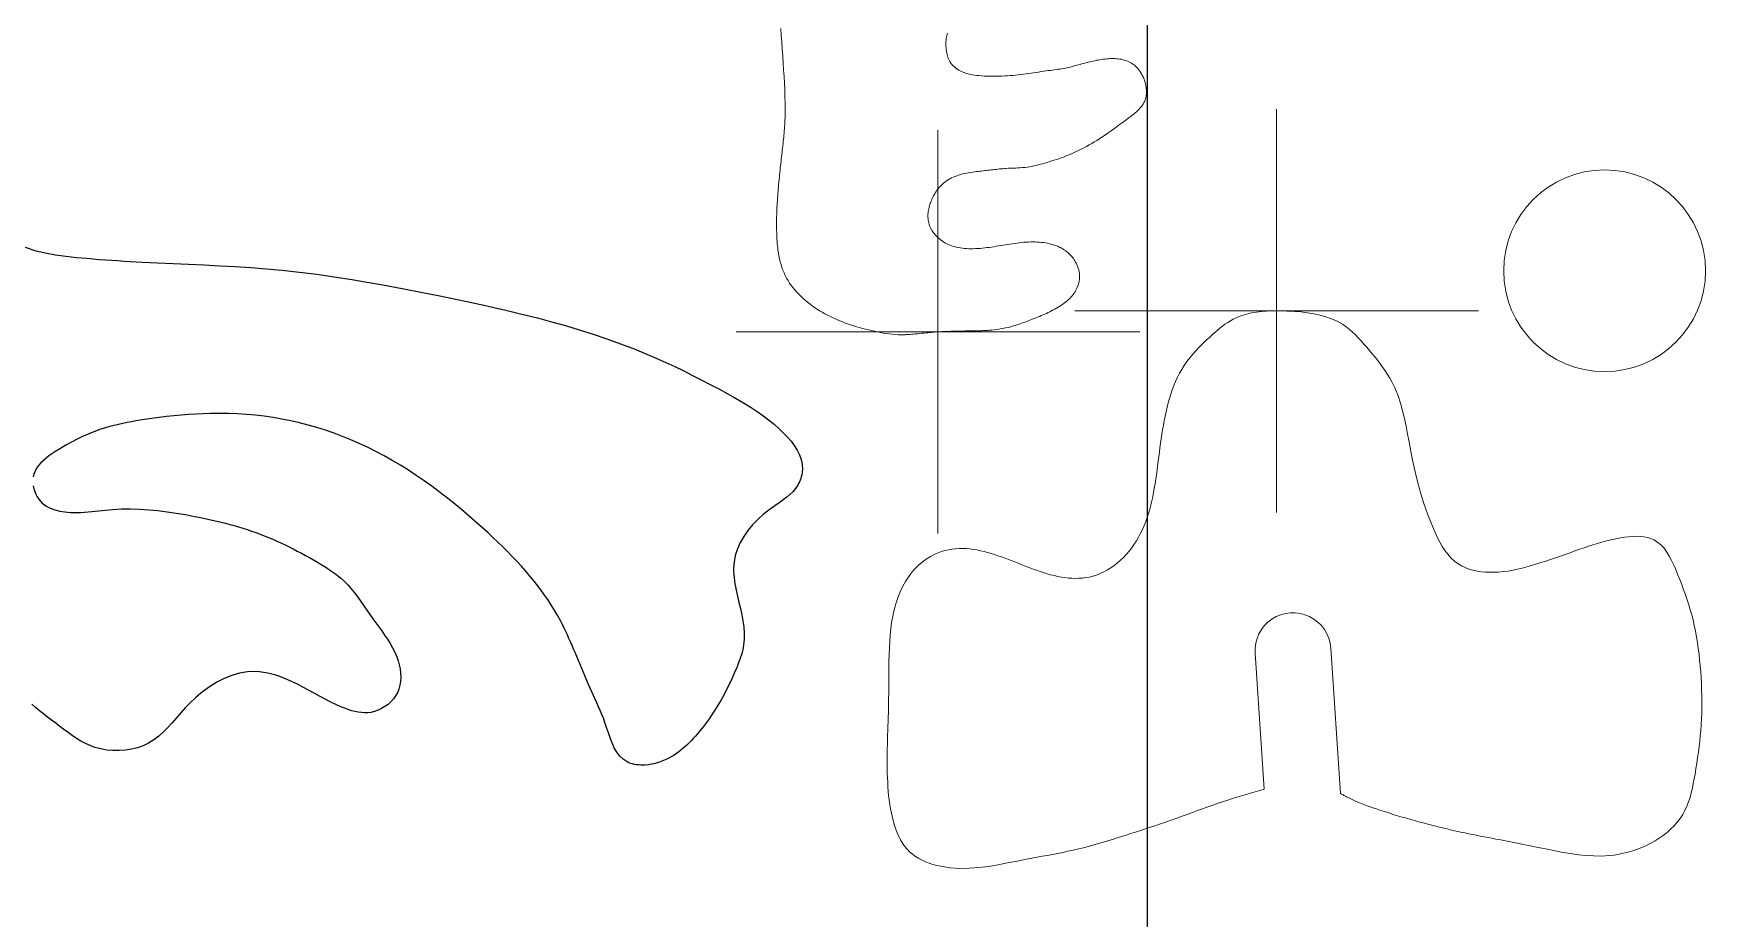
# Model space of a CAD drawing. Header units: millimetres. Extents: x -0.1 to 63, y 0 to 35.
# Drawn here: x 24.48 to 32.77, y 18.65 to 23.04 of the extents above; entities that cross this region are included whole.
import ezdxf

# ---------------------------------------------------------------- set-up
doc = ezdxf.new("R2010")
doc.units = ezdxf.units.MM
doc.header["$MEASUREMENT"] = 0
doc.header["$PDMODE"] = 2
doc.layers.get('0').update_dxf_attribs({"linetype": 'CONTINUOUS'})
doc.layers.add('CK_LEVEL_1', color=7, linetype='CONTINUOUS')
for name, color, linetype, lineweight in [('layout2', 7, 'CONTINUOUS', 0), ('layout4', 7, 'CONTINUOUS', 0), ('screw', 7, 'CONTINUOUS', 0)]:
    doc.layers.add(name, color=color, linetype=linetype, lineweight=lineweight)

msp = doc.modelspace()

# ---------------------------------------------------------------- linework, layer by layer
at = {"color": 3, "linetype": 'CONTINUOUS'}
msp.add_line((30, 24), (30, 0), dxfattribs=at)
at = {"layer": 'CK_LEVEL_1', "color": 3, "linetype": 'CONTINUOUS'}
for points in [[(24.4419, 21.9767), (24.4904, 21.9612), (24.5406, 21.949), (24.5919, 21.9396), (24.6439, 21.9323), (24.6961, 21.9266), (24.748, 21.9219), (24.779, 21.9194), (24.8097, 21.9169), (24.8403, 21.9146), (24.8707, 21.9125), (24.901, 21.9104), (24.9311, 21.9085), (24.9613, 21.9066), (24.9914, 21.9049), (25.0215, 21.9032), (25.0979, 21.8994), (25.1745, 21.8959), (25.2514, 21.8925), (25.3284, 21.889), (25.4055, 21.8852), (25.4826, 21.881), (25.5597, 21.876), (25.6367, 21.8701), (25.7135, 21.8632), (25.8004, 21.8538), (25.887, 21.8429), (25.9733, 21.8306), (26.0595, 21.8171), (26.1456, 21.8026), (26.2314, 21.7872), (26.3172, 21.771), (26.4028, 21.7542), (26.4884, 21.737), (26.5353, 21.7274), (26.5823, 21.7177), (26.6292, 21.7078), (26.6761, 21.6978), (26.7229, 21.6876), (26.7697, 21.6771), (26.8164, 21.6663), (26.8631, 21.6553), (26.9096, 21.644), (26.9793, 21.6263), (27.0488, 21.6077), (27.1181, 21.5881), (27.187, 21.5675), (27.2555, 21.5457), (27.3237, 21.5227), (27.3915, 21.4983), (27.4588, 21.4725), (27.5256, 21.4452), (27.5706, 21.4258), (27.6154, 21.4056), (27.6599, 21.3849), (27.7041, 21.3636), (27.748, 21.3418), (27.7916, 21.3196), (27.8347, 21.2971), (27.8776, 21.2742), (27.92, 21.2511), (27.95, 21.2345), (27.9799, 21.2176), (28.0094, 21.2002), (28.0387, 21.1821), (28.0676, 21.1632), (28.0962, 21.1432), (28.1244, 21.1219), (28.1522, 21.0992), (28.1796, 21.0749), (28.1993, 21.0559), (28.2183, 21.0361), (28.236, 21.0153), (28.2522, 20.9937), (28.2663, 20.9714), (28.2778, 20.9483), (28.2863, 20.9245), (28.2913, 20.9001), (28.2923, 20.8751), (28.2917, 20.8662), (28.2905, 20.8573), (28.2888, 20.8484), (28.2867, 20.8396), (28.2841, 20.8309), (28.281, 20.8223), (28.2775, 20.814), (28.2737, 20.8058), (28.2694, 20.798), (28.258, 20.7808), (28.2449, 20.7651), (28.2303, 20.7506), (28.2145, 20.7371), (28.1978, 20.7243), (28.1804, 20.7119), (28.1626, 20.6996), (28.1447, 20.6871), (28.1268, 20.6742), (28.0983, 20.6514), (28.0711, 20.6268), (28.0458, 20.6005), (28.0227, 20.5728), (28.0021, 20.5436), (27.9845, 20.5131), (27.9703, 20.4816), (27.9598, 20.4491), (27.9535, 20.4159), (27.952, 20.4008), (27.9515, 20.3856), (27.9516, 20.3703), (27.9525, 20.355), (27.9539, 20.3395), (27.9559, 20.3241), (27.9583, 20.3086), (27.9611, 20.293), (27.9642, 20.2775), (27.971, 20.2467), (27.9782, 20.2161), (27.9854, 20.1855), (27.9921, 20.155), (27.9978, 20.1247), (28.002, 20.0944), (28.0043, 20.0644), (28.0043, 20.0344), (28.0013, 20.0047), (27.9992, 19.9926), (27.9965, 19.9805), (27.9934, 19.9684), (27.9899, 19.9564), (27.9861, 19.9445), (27.982, 19.9325), (27.9776, 19.9207), (27.973, 19.9088), (27.9683, 19.8971), (27.9563, 19.8683), (27.9438, 19.8399), (27.9307, 19.8119), (27.917, 19.7842), (27.9027, 19.757), (27.8877, 19.7301), (27.8721, 19.7036), (27.8558, 19.6776), (27.8389, 19.6519), (27.83, 19.6392), (27.821, 19.6265), (27.8117, 19.614), (27.8023, 19.6016), (27.7926, 19.5894), (27.7828, 19.5773), (27.7727, 19.5654), (27.7624, 19.5537), (27.7519, 19.5421), (27.7423, 19.5319), (27.7324, 19.5219), (27.7223, 19.5121), (27.712, 19.5025), (27.7015, 19.4933), (27.6907, 19.4843), (27.6796, 19.4757), (27.6683, 19.4674), (27.6566, 19.4596), (27.6421, 19.4507), (27.6272, 19.4425), (27.6119, 19.435), (27.5962, 19.4284), (27.5801, 19.4226), (27.5636, 19.4179), (27.5468, 19.4141), (27.5298, 19.4114), (27.5124, 19.4099), (27.502, 19.4096), (27.4915, 19.4097), (27.4811, 19.4103), (27.4708, 19.4114), (27.4607, 19.413), (27.4509, 19.4152), (27.4413, 19.418), (27.4322, 19.4213), (27.4234, 19.4254), (27.4039, 19.4382), (27.3872, 19.4546), (27.3728, 19.474), (27.3605, 19.4958), (27.3497, 19.5194), (27.34, 19.5444), (27.3311, 19.5701), (27.3225, 19.5959), (27.3139, 19.6213), (27.3065, 19.6415), (27.2988, 19.6611), (27.2909, 19.6803), (27.2828, 19.6991), (27.2745, 19.7176), (27.2662, 19.7358), (27.2578, 19.754), (27.2495, 19.7722), (27.2411, 19.7905), (27.2325, 19.8097), (27.224, 19.8292), (27.2156, 19.8487), (27.2073, 19.8684), (27.1989, 19.8882), (27.1906, 19.908), (27.1824, 19.9279), (27.1741, 19.9477), (27.1658, 19.9676), (27.1584, 19.9851), (27.151, 20.0026), (27.1435, 20.02), (27.1358, 20.0374), (27.128, 20.0547), (27.1201, 20.0718), (27.1119, 20.0889), (27.1035, 20.1059), (27.0948, 20.1227), (27.0806, 20.1489), (27.0657, 20.1747), (27.0501, 20.2001), (27.0339, 20.2252), (27.0171, 20.2499), (26.9997, 20.2743), (26.9817, 20.2982), (26.9633, 20.3218), (26.9444, 20.3449), (26.9227, 20.3704), (26.9005, 20.3954), (26.8779, 20.42), (26.8548, 20.4442), (26.8314, 20.468), (26.8076, 20.4915), (26.7836, 20.5147), (26.7593, 20.5377), (26.7348, 20.5604), (26.7088, 20.5842), (26.6827, 20.6077), (26.6563, 20.631), (26.6298, 20.654), (26.603, 20.6767), (26.5759, 20.6992), (26.5486, 20.7213), (26.521, 20.7431), (26.4932, 20.7645), (26.4558, 20.7923), (26.4178, 20.8194), (26.3793, 20.8458), (26.3403, 20.8713), (26.3007, 20.896), (26.2606, 20.9198), (26.2199, 20.9426), (26.1787, 20.9645), (26.137, 20.9853), (26.0965, 21.0042), (26.0555, 21.0222), (26.0141, 21.039), (25.9723, 21.0548), (25.9301, 21.0695), (25.8875, 21.083), (25.8446, 21.0954), (25.8013, 21.1066), (25.7578, 21.1165), (25.7141, 21.1252), (25.6703, 21.1326), (25.6263, 21.1388), (25.5821, 21.1439), (25.5377, 21.1478), (25.4933, 21.1506), (25.4489, 21.1524), (25.4045, 21.1531), (25.3601, 21.1527), (25.3237, 21.1517), (25.2874, 21.1501), (25.251, 21.1478), (25.2148, 21.1449), (25.1785, 21.1415), (25.1423, 21.1376), (25.1061, 21.1331), (25.0699, 21.1282), (25.0336, 21.1229), (25.0118, 21.1194), (24.99, 21.1158), (24.9683, 21.1119), (24.9466, 21.1078), (24.9251, 21.1034), (24.9036, 21.0986), (24.8824, 21.0935), (24.8613, 21.0879), (24.8404, 21.0819), (24.8114, 21.0726), (24.7828, 21.0623), (24.7546, 21.051), (24.7266, 21.0387), (24.6989, 21.0254), (24.6713, 21.0111), (24.6439, 20.9958), (24.6165, 20.9795), (24.5891, 20.9621), (24.5742, 20.9523), (24.5595, 20.942), (24.5454, 20.9313), (24.5319, 20.92), (24.5195, 20.908), (24.5084, 20.8954), (24.4988, 20.8818), (24.491, 20.8674), (24.4853, 20.852), (24.4822, 20.8382)], [(24.482, 20.7946), (24.4849, 20.78), (24.489, 20.7658), (24.4945, 20.7521), (24.5012, 20.7392), (24.509, 20.7273), (24.5251, 20.7095), (24.544, 20.6951), (24.5653, 20.6838), (24.5885, 20.6751), (24.6132, 20.6689), (24.6389, 20.6648), (24.6652, 20.6626), (24.6916, 20.6618), (24.7177, 20.6623), (24.736, 20.6632), (24.7539, 20.6645), (24.7716, 20.6662), (24.7889, 20.668), (24.8061, 20.6699), (24.8232, 20.6719), (24.8401, 20.6738), (24.8571, 20.6756), (24.874, 20.6771), (24.9184, 20.6796), (24.9632, 20.6801), (25.0084, 20.6787), (25.0538, 20.6757), (25.0993, 20.6713), (25.1449, 20.6656), (25.1904, 20.6588), (25.2357, 20.6512), (25.2807, 20.6428), (25.3029, 20.6385), (25.325, 20.634), (25.3471, 20.6294), (25.369, 20.6245), (25.3909, 20.6195), (25.4127, 20.6142), (25.4344, 20.6088), (25.4561, 20.603), (25.4777, 20.597), (25.4992, 20.5907), (25.5207, 20.5841), (25.5421, 20.5772), (25.5634, 20.57), (25.5846, 20.5625), (25.6057, 20.5547), (25.6266, 20.5465), (25.6474, 20.5381), (25.6681, 20.5294), (25.6887, 20.5202), (25.7092, 20.5108), (25.7296, 20.5011), (25.7498, 20.4911), (25.77, 20.4809), (25.7901, 20.4704), (25.8101, 20.4598), (25.8301, 20.449), (25.8501, 20.438), (25.8705, 20.4266), (25.8908, 20.4151), (25.9109, 20.4032), (25.9307, 20.3909), (25.9501, 20.3782), (25.969, 20.3649), (25.9874, 20.351), (26.0051, 20.3363), (26.022, 20.3209), (26.04, 20.3025), (26.0571, 20.2831), (26.0735, 20.2629), (26.0892, 20.2422), (26.1044, 20.2209), (26.1194, 20.1994), (26.1342, 20.1777), (26.1491, 20.156), (26.1642, 20.1346), (26.1789, 20.1144), (26.1936, 20.0945), (26.2083, 20.0746), (26.2226, 20.0544), (26.2365, 20.034), (26.2496, 20.0131), (26.2619, 19.9916), (26.2729, 19.9692), (26.2826, 19.9459), (26.2893, 19.9266), (26.2947, 19.9067), (26.2989, 19.8865), (26.3015, 19.8661), (26.3024, 19.8458), (26.3015, 19.8257), (26.2986, 19.806), (26.2935, 19.7868), (26.2861, 19.7685), (26.277, 19.7524), (26.2661, 19.7373), (26.2535, 19.7234), (26.2394, 19.7106), (26.2241, 19.6993), (26.2078, 19.6896), (26.1907, 19.6815), (26.1731, 19.6753), (26.1551, 19.6711), (26.1392, 19.6692), (26.1234, 19.6688), (26.1075, 19.6697), (26.0916, 19.6718), (26.0758, 19.675), (26.0602, 19.6791), (26.0446, 19.6839), (26.0292, 19.6894), (26.0141, 19.6953), (25.9848, 19.7079), (25.9562, 19.7215), (25.9282, 19.7359), (25.9006, 19.7507), (25.8732, 19.7658), (25.8458, 19.7809), (25.8182, 19.7958), (25.7903, 19.8103), (25.7617, 19.8241), (25.7426, 19.8327), (25.7232, 19.8408), (25.7036, 19.8482), (25.6837, 19.8549), (25.6636, 19.8608), (25.6435, 19.8656), (25.6232, 19.8694), (25.6029, 19.872), (25.5825, 19.8732), (25.5431, 19.8717), (25.504, 19.8651), (25.4655, 19.854), (25.4277, 19.8388), (25.3908, 19.82), (25.3552, 19.7979), (25.321, 19.7731), (25.2885, 19.7459), (25.2579, 19.7169), (25.235, 19.6928), (25.213, 19.6683), (25.1916, 19.6437), (25.1704, 19.6195), (25.1489, 19.596), (25.1267, 19.5737), (25.1035, 19.5531), (25.0788, 19.5345), (25.0523, 19.5184), (25.0258, 19.5059), (24.9977, 19.4959), (24.9683, 19.4885), (24.9381, 19.4836), (24.9075, 19.4812), (24.8767, 19.4814), (24.8461, 19.4842), (24.8161, 19.4895), (24.7872, 19.4974), (24.7633, 19.5062), (24.7403, 19.5167), (24.718, 19.5287), (24.6963, 19.5418), (24.6751, 19.5559), (24.6543, 19.5708), (24.6338, 19.5861), (24.6134, 19.6017), (24.593, 19.6173), (24.5727, 19.6327), (24.5525, 19.648), (24.5324, 19.6634), (24.5126, 19.679), (24.4933, 19.6951), (24.4745, 19.7117)]]:
    msp.add_lwpolyline(points, dxfattribs=at)
at = {"layer": 'layout2', "color": 3, "linetype": 'CONTINUOUS'}
for p, q in [((30.535, 19.9648), (30.5805, 19.2901)), ((30.9094, 19.99), (30.9581, 19.2683))]:
    msp.add_line(p, q, dxfattribs=at)
at = {"layer": 'layout2', "color": 6, "linetype": 'CONTINUOUS'}
msp.add_lwpolyline([(30.6416, 21.6618), (30.6162, 21.6615), (30.5911, 21.6604), (30.5662, 21.6583), (30.5417, 21.6553), (30.5176, 21.651), (30.494, 21.6455), (30.471, 21.6386), (30.4486, 21.6301), (30.4269, 21.62), (30.4129, 21.6123), (30.3992, 21.604), (30.3858, 21.5949), (30.3727, 21.5854), (30.3598, 21.5753), (30.3472, 21.5649), (30.3347, 21.5541), (30.3223, 21.5431), (30.3101, 21.5319), (30.2926, 21.5155), (30.2754, 21.4989), (30.2587, 21.4819), (30.2424, 21.4647), (30.2266, 21.447), (30.2116, 21.4289), (30.1973, 21.4102), (30.1838, 21.3911), (30.1713, 21.3713), (30.1603, 21.352), (30.1502, 21.3321), (30.1409, 21.3118), (30.1323, 21.2911), (30.1245, 21.2701), (30.1173, 21.2487), (30.1107, 21.2272), (30.1046, 21.2054), (30.099, 21.1836), (30.0938, 21.1614), (30.089, 21.1392), (30.0846, 21.1169), (30.0805, 21.0946), (30.0768, 21.0723), (30.0732, 21.0499), (30.0699, 21.0275), (30.0667, 21.0051), (30.0637, 20.9827), (30.0608, 20.9605), (30.058, 20.9382), (30.0551, 20.916), (30.0522, 20.8937), (30.0492, 20.8714), (30.0462, 20.8492), (30.0429, 20.8269), (30.0394, 20.8047), (30.0357, 20.7825), (30.0319, 20.7614), (30.0277, 20.7403), (30.0232, 20.7194), (30.0182, 20.6985), (30.0128, 20.6778), (30.0068, 20.6572), (30.0003, 20.6368), (29.9931, 20.6167), (29.9852, 20.5968), (29.9768, 20.5776), (29.9677, 20.5588), (29.9578, 20.5403), (29.9472, 20.5222), (29.9358, 20.5046), (29.9237, 20.4874), (29.9108, 20.4708), (29.8971, 20.4548), (29.8826, 20.4394), (29.8681, 20.4254), (29.8529, 20.4122), (29.8371, 20.3996), (29.8206, 20.388), (29.8035, 20.3773), (29.786, 20.3677), (29.7679, 20.3592), (29.7494, 20.352), (29.7304, 20.3461), (29.7136, 20.342), (29.6966, 20.339), (29.6795, 20.3369), (29.6621, 20.3357), (29.6447, 20.3353), (29.6273, 20.3358), (29.6099, 20.337), (29.5926, 20.3389), (29.5753, 20.3415), (29.5574, 20.3449), (29.5396, 20.3488), (29.5219, 20.3533), (29.5044, 20.3582), (29.487, 20.3636), (29.4698, 20.3693), (29.4526, 20.3753), (29.4355, 20.3816), (29.4185, 20.388), (29.401, 20.3947), (29.3836, 20.4015), (29.3662, 20.4083), (29.3488, 20.4151), (29.3313, 20.4218), (29.3139, 20.4285), (29.2963, 20.4351), (29.2787, 20.4415), (29.261, 20.4477), (29.244, 20.4533), (29.2269, 20.4588), (29.2097, 20.4638), (29.1924, 20.4684), (29.1749, 20.4726), (29.1574, 20.4761), (29.1397, 20.4791), (29.1219, 20.4813), (29.104, 20.4827), (29.0863, 20.4833), (29.0685, 20.483), (29.0508, 20.4818), (29.0331, 20.4798), (29.0156, 20.4768), (28.9983, 20.4729), (28.9813, 20.468), (28.9647, 20.4622), (28.9485, 20.4553), (28.9263, 20.4437), (28.9051, 20.4303), (28.8851, 20.4151), (28.8661, 20.3983), (28.8484, 20.3801), (28.8319, 20.3607), (28.8166, 20.3403), (28.8027, 20.319), (28.7901, 20.2969), (28.7763, 20.2684), (28.7645, 20.2391), (28.7546, 20.2091), (28.7464, 20.1786), (28.7398, 20.1477), (28.7345, 20.1165), (28.7303, 20.085), (28.7272, 20.0535), (28.7248, 20.0218), (28.7231, 19.9899), (28.7218, 19.958), (28.721, 19.9262), (28.7206, 19.8944), (28.7203, 19.8627), (28.7202, 19.8309), (28.7201, 19.7992), (28.7199, 19.7675), (28.7196, 19.7358), (28.7192, 19.7136), (28.7187, 19.6915), (28.7181, 19.6693), (28.7175, 19.6471), (28.7168, 19.6249), (28.7161, 19.6027), (28.7154, 19.5805), (28.7147, 19.5583), (28.7141, 19.536), (28.7135, 19.5124), (28.713, 19.4888), (28.7126, 19.4652), (28.7124, 19.4416), (28.7124, 19.418), (28.7126, 19.3944), (28.713, 19.3708), (28.7138, 19.3473), (28.7148, 19.3238), (28.716, 19.3019), (28.7176, 19.2801), (28.7196, 19.2583), (28.7221, 19.2366), (28.7251, 19.2148), (28.7287, 19.1931), (28.7329, 19.1715), (28.7379, 19.1498), (28.7436, 19.1282), (28.7492, 19.1098), (28.7554, 19.0916), (28.7623, 19.0736), (28.7701, 19.0561), (28.7787, 19.0391), (28.7883, 19.0229), (28.7988, 19.0074), (28.8105, 18.9929), (28.8233, 18.9795), (28.8372, 18.9673), (28.8523, 18.9563), (28.8683, 18.9464), (28.8851, 18.9376), (28.9025, 18.9298), (28.9205, 18.923), (28.9389, 18.9171), (28.9576, 18.912), (28.9764, 18.9078), (29.024, 18.9005), (29.0716, 18.8974), (29.1192, 18.8979), (29.1667, 18.9015), (29.2142, 18.9075), (29.2615, 18.9153), (29.3089, 18.9243), (29.3561, 18.9337), (29.4032, 18.9432), (29.429, 18.9481), (29.4548, 18.9529), (29.4805, 18.9575), (29.5061, 18.9622), (29.5318, 18.967), (29.5573, 18.9718), (29.5828, 18.9769), (29.6083, 18.9822), (29.6337, 18.9878), (29.6625, 18.9946), (29.6912, 19.0018), (29.7199, 19.0095), (29.7484, 19.0175), (29.777, 19.0258), (29.8054, 19.0343), (29.8338, 19.0431), (29.8622, 19.052), (29.8905, 19.061), (29.9192, 19.0701), (29.9479, 19.0793), (29.9765, 19.0886), (30.0051, 19.098), (30.0337, 19.1075), (30.0622, 19.1171), (30.0906, 19.1268), (30.119, 19.1367), (30.1474, 19.1467), (30.173, 19.1559), (30.1985, 19.1651), (30.2241, 19.1745), (30.2496, 19.1838), (30.2752, 19.1931), (30.3008, 19.2023), (30.3264, 19.2113), (30.3521, 19.2202), (30.3779, 19.2289), (30.4002, 19.2362), (30.4226, 19.2433), (30.4451, 19.2503), (30.4676, 19.2571), (30.4901, 19.2639), (30.5127, 19.2705), (30.5353, 19.2771), (30.5579, 19.2836), (30.5805, 19.2901)], dxfattribs=at)
at = {"layer": 'layout2', "color": 3, "linetype": 'CONTINUOUS'}
msp.add_lwpolyline([(30.9581, 19.2683), (30.9623, 19.266), (30.9665, 19.2638), (30.9706, 19.2615), (30.9748, 19.2593), (30.979, 19.2571), (30.9832, 19.2548), (30.9874, 19.2527), (30.9916, 19.2505), (30.9958, 19.2483), (31.0127, 19.2401), (31.0299, 19.2323), (31.0472, 19.2249), (31.0647, 19.2178), (31.0823, 19.2111), (31.1, 19.2046), (31.1179, 19.1983), (31.1358, 19.1922), (31.1537, 19.1863), (31.1755, 19.1792), (31.1974, 19.1722), (31.2192, 19.1654), (31.2411, 19.1588), (31.2631, 19.1522), (31.2851, 19.1458), (31.3071, 19.1395), (31.3291, 19.1333), (31.3512, 19.1273), (31.3736, 19.1212), (31.396, 19.1153), (31.4184, 19.1095), (31.4409, 19.1038), (31.4635, 19.0982), (31.486, 19.0928), (31.5086, 19.0876), (31.5312, 19.0824), (31.5539, 19.0775), (31.5732, 19.0734), (31.5925, 19.0694), (31.6118, 19.0655), (31.6311, 19.0617), (31.6504, 19.0579), (31.6697, 19.0542), (31.689, 19.0505), (31.7083, 19.0468), (31.7276, 19.0431), (31.7518, 19.0385), (31.776, 19.0338), (31.8002, 19.0291), (31.8243, 19.0244), (31.8485, 19.0196), (31.8727, 19.0148), (31.8969, 19.0099), (31.9212, 19.005), (31.9455, 19), (31.9836, 18.9921), (32.0217, 18.9844), (32.06, 18.9771), (32.0982, 18.9706), (32.1366, 18.9652), (32.1749, 18.9613), (32.2132, 18.959), (32.2514, 18.9589), (32.2896, 18.9611), (32.3132, 18.9638), (32.3366, 18.9675), (32.36, 18.9722), (32.3832, 18.978), (32.4062, 18.9848), (32.4289, 18.9926), (32.4513, 19.0015), (32.4734, 19.0114), (32.4951, 19.0224), (32.5162, 19.0342), (32.5367, 19.047), (32.5566, 19.0609), (32.5756, 19.0757), (32.5936, 19.0915), (32.6106, 19.1082), (32.6263, 19.1259), (32.6406, 19.1445), (32.6534, 19.1641), (32.6644, 19.1843), (32.6741, 19.2053), (32.6824, 19.227), (32.6896, 19.2493), (32.6958, 19.272), (32.7012, 19.2951), (32.706, 19.3184), (32.7103, 19.3418), (32.7144, 19.3652), (32.7189, 19.3926), (32.7232, 19.4198), (32.7273, 19.447), (32.7311, 19.4741), (32.7346, 19.5012), (32.7378, 19.5282), (32.7406, 19.5552), (32.743, 19.5823), (32.7449, 19.6094), (32.7466, 19.6384), (32.7477, 19.6675), (32.7483, 19.6966), (32.7484, 19.7258), (32.7481, 19.7551), (32.7473, 19.7844), (32.7461, 19.8137), (32.7445, 19.843), (32.7425, 19.8724), (32.7402, 19.9015), (32.7374, 19.9305), (32.7343, 19.9594), (32.7306, 19.9883), (32.7265, 20.017), (32.7219, 20.0455), (32.7167, 20.0738), (32.7109, 20.1018), (32.7045, 20.1295), (32.698, 20.1547), (32.691, 20.1796), (32.6835, 20.2045), (32.6755, 20.2293), (32.667, 20.2541), (32.658, 20.2791), (32.6485, 20.3044), (32.6386, 20.3299), (32.6282, 20.3558), (32.6188, 20.3787), (32.6089, 20.4014), (32.5983, 20.4238), (32.5868, 20.4453), (32.5744, 20.4656), (32.5608, 20.4843), (32.5458, 20.5009), (32.5292, 20.5151), (32.511, 20.5265), (32.4951, 20.5334), (32.4782, 20.5384), (32.4604, 20.5417), (32.442, 20.5435), (32.4231, 20.5439), (32.4039, 20.5432), (32.3845, 20.5416), (32.3651, 20.5392), (32.3459, 20.5361), (32.322, 20.5316), (32.2986, 20.5265), (32.2757, 20.5209), (32.2531, 20.5148), (32.2308, 20.5083), (32.2088, 20.5014), (32.1869, 20.4942), (32.1651, 20.4868), (32.1433, 20.4793), (32.1194, 20.471), (32.0955, 20.4627), (32.0715, 20.4543), (32.0474, 20.4459), (32.0233, 20.4376), (31.999, 20.4294), (31.9748, 20.4214), (31.9505, 20.4135), (31.9261, 20.4058), (31.9035, 20.3989), (31.8808, 20.3924), (31.8581, 20.3863), (31.8352, 20.3808), (31.8121, 20.3759), (31.7888, 20.3718), (31.7654, 20.3686), (31.7416, 20.3664), (31.7175, 20.3653), (31.6967, 20.3653), (31.6758, 20.3663), (31.655, 20.3683), (31.6344, 20.3715), (31.6142, 20.3759), (31.5946, 20.3816), (31.5756, 20.3887), (31.5576, 20.3973), (31.5406, 20.4074), (31.5222, 20.4212), (31.5053, 20.4371), (31.4898, 20.4546), (31.4755, 20.4736), (31.4624, 20.4939), (31.4502, 20.5151), (31.439, 20.537), (31.4284, 20.5594), (31.4185, 20.5819), (31.4007, 20.6251), (31.3846, 20.6682), (31.3699, 20.7113), (31.3565, 20.7545), (31.3443, 20.7977), (31.3331, 20.8412), (31.3229, 20.885), (31.3135, 20.9291), (31.3047, 20.9737), (31.2975, 21.0123), (31.2904, 21.0509), (31.283, 21.0896), (31.275, 21.1281), (31.2659, 21.1662), (31.2555, 21.2036), (31.2433, 21.2403), (31.2292, 21.2759), (31.2126, 21.3104), (31.2025, 21.3285), (31.1916, 21.3464), (31.1801, 21.3638), (31.168, 21.3811), (31.1554, 21.3981), (31.1425, 21.4149), (31.1291, 21.4315), (31.1155, 21.4481), (31.1018, 21.4646), (31.0881, 21.4809), (31.0742, 21.4971), (31.0602, 21.513), (31.0458, 21.5285), (31.0311, 21.5435), (31.0159, 21.5578), (31.0003, 21.5713), (30.984, 21.5838), (30.9672, 21.5953), (30.9412, 21.61), (30.9139, 21.6223), (30.8854, 21.6325), (30.856, 21.6407), (30.8256, 21.6472), (30.7946, 21.6522), (30.7631, 21.6559), (30.7313, 21.6585), (30.6992, 21.6604), (30.6928, 21.6607), (30.6864, 21.6609), (30.68, 21.6611), (30.6736, 21.6613), (30.6671, 21.6615), (30.6607, 21.6617), (30.6543, 21.6618), (30.648, 21.6618), (30.6416, 21.6618)], dxfattribs=at)
msp.add_arc((30.7222, 19.9774), 0.1876, 3.85829, 183.85829, dxfattribs=at)
at = {"layer": 'layout2', "color": 6, "linetype": 'CONTINUOUS'}
msp.add_point((30.6416, 21.6618), dxfattribs=at)
at = {"layer": 'layout4', "color": 6, "linetype": 'CONTINUOUS'}
msp.add_lwpolyline([(28.964, 21.5576), (28.9557, 21.5569), (28.9473, 21.5562), (28.939, 21.5555), (28.9307, 21.5548), (28.9224, 21.554), (28.9141, 21.5533), (28.9058, 21.5525), (28.8975, 21.5517), (28.8891, 21.5509), (28.8811, 21.5501), (28.8731, 21.5493), (28.8651, 21.5484), (28.8571, 21.5476), (28.8491, 21.5468), (28.841, 21.5461), (28.833, 21.5454), (28.825, 21.5447), (28.8169, 21.5442), (28.813, 21.5439), (28.809, 21.5437), (28.8051, 21.5435), (28.8011, 21.5433), (28.7971, 21.5432), (28.7932, 21.5431), (28.7892, 21.543), (28.7852, 21.543), (28.7813, 21.543), (28.7666, 21.5433), (28.7519, 21.5442), (28.7372, 21.5455), (28.7226, 21.5472), (28.7079, 21.5493), (28.6934, 21.5517), (28.6788, 21.5544), (28.6643, 21.5573), (28.6498, 21.5603), (28.6347, 21.5637), (28.6196, 21.5672), (28.6046, 21.5708), (28.5897, 21.5747), (28.5748, 21.5787), (28.5599, 21.583), (28.5452, 21.5875), (28.5305, 21.5922), (28.5159, 21.5972), (28.5015, 21.6025), (28.4872, 21.608), (28.4729, 21.6138), (28.4588, 21.6199), (28.4449, 21.6263), (28.431, 21.633), (28.4173, 21.64), (28.4038, 21.6472), (28.3904, 21.6548), (28.3777, 21.6624), (28.3652, 21.6702), (28.3529, 21.6784), (28.3408, 21.6869), (28.3289, 21.6957), (28.3173, 21.7048), (28.3059, 21.7142), (28.2948, 21.724), (28.284, 21.7342), (28.2739, 21.7442), (28.2641, 21.7547), (28.2547, 21.7654), (28.2457, 21.7765), (28.237, 21.7878), (28.2289, 21.7995), (28.2212, 21.8115), (28.2141, 21.8238), (28.2075, 21.8364), (28.2014, 21.8496), (28.1958, 21.8631), (28.1908, 21.8769), (28.1864, 21.8908), (28.1825, 21.9049), (28.179, 21.9192), (28.1761, 21.9336), (28.1735, 21.948), (28.1714, 21.9625), (28.17, 21.9734), (28.1688, 21.9843), (28.1678, 21.9951), (28.167, 22.006), (28.1663, 22.0169), (28.1657, 22.0278), (28.1653, 22.0387), (28.1649, 22.0496), (28.1647, 22.0605), (28.1645, 22.0718), (28.1644, 22.0831), (28.1644, 22.0945), (28.1644, 22.1058), (28.1646, 22.1172), (28.1648, 22.1285), (28.1651, 22.1399), (28.1654, 22.1512), (28.1658, 22.1625), (28.1663, 22.1741), (28.1669, 22.1856), (28.1676, 22.1972), (28.1683, 22.2087), (28.1691, 22.2203), (28.1699, 22.2318), (28.1708, 22.2433), (28.1717, 22.2548), (28.1727, 22.2664), (28.1737, 22.2778), (28.1747, 22.2893), (28.1758, 22.3008), (28.1769, 22.3123), (28.1781, 22.3237), (28.1792, 22.3352), (28.1804, 22.3466), (28.1816, 22.3581), (28.1828, 22.3695), (28.184, 22.3807), (28.1852, 22.3918), (28.1864, 22.4029), (28.1877, 22.414), (28.1889, 22.4252), (28.1901, 22.4363), (28.1914, 22.4474), (28.1926, 22.4585), (28.1939, 22.4696), (28.1951, 22.4801), (28.1962, 22.4906), (28.1974, 22.5011), (28.1985, 22.5117), (28.1996, 22.5222), (28.2007, 22.5327), (28.2016, 22.5432), (28.2025, 22.5537), (28.2034, 22.5642), (28.2053, 22.5965), (28.2064, 22.6289), (28.2068, 22.6612), (28.2065, 22.6936), (28.2058, 22.726), (28.2045, 22.7585), (28.203, 22.7909), (28.2012, 22.8233), (28.1993, 22.8557), (28.1971, 22.8901), (28.1949, 22.9245), (28.1926, 22.9589), (28.1901, 22.9932), (28.1876, 23.0276), (28.1849, 23.0619)], dxfattribs=at)
at = {"layer": 'layout4', "color": 3, "linetype": 'CONTINUOUS'}
msp.add_lwpolyline([(29.011, 23.0376), (29.01, 23.0343), (29.009, 23.0307), (29.0081, 23.0271), (29.0072, 23.0235), (29.0065, 23.0199), (29.0058, 23.0163), (29.0052, 23.0126), (29.0047, 23.009), (29.0043, 23.0053), (29.0039, 23.0016), (29.0036, 22.9979), (29.0034, 22.9941), (29.0033, 22.9903), (29.0032, 22.9865), (29.0032, 22.9828), (29.0032, 22.979), (29.0034, 22.9752), (29.0036, 22.9715), (29.0038, 22.9677), (29.0042, 22.964), (29.0046, 22.9603), (29.005, 22.9566), (29.0055, 22.9529), (29.0061, 22.9493), (29.0068, 22.9456), (29.0075, 22.9419), (29.0082, 22.9383), (29.009, 22.9346), (29.0098, 22.9312), (29.0106, 22.9278), (29.0115, 22.9244), (29.0125, 22.921), (29.0136, 22.9176), (29.0147, 22.9143), (29.016, 22.911), (29.0173, 22.9078), (29.0188, 22.9046), (29.0229, 22.8971), (29.0276, 22.8899), (29.033, 22.8832), (29.0389, 22.8768), (29.0453, 22.8708), (29.052, 22.8653), (29.0592, 22.8601), (29.0666, 22.8554), (29.0742, 22.8511), (29.0839, 22.8465), (29.0938, 22.8424), (29.1039, 22.839), (29.1142, 22.8361), (29.1246, 22.8337), (29.135, 22.8317), (29.1456, 22.83), (29.1562, 22.8287), (29.1668, 22.8275), (29.1795, 22.8264), (29.1922, 22.8256), (29.2049, 22.825), (29.2176, 22.8246), (29.2303, 22.8244), (29.243, 22.8244), (29.2557, 22.8246), (29.2683, 22.825), (29.281, 22.8255), (29.2944, 22.8262), (29.3078, 22.827), (29.3211, 22.828), (29.3345, 22.8291), (29.3479, 22.8304), (29.3612, 22.8318), (29.3745, 22.8333), (29.3878, 22.8349), (29.4011, 22.8366), (29.4134, 22.8383), (29.4257, 22.8401), (29.4379, 22.8419), (29.4502, 22.8437), (29.4625, 22.8456), (29.4747, 22.8474), (29.487, 22.8492), (29.4993, 22.8509), (29.5116, 22.8526), (29.5211, 22.8539), (29.5307, 22.8551), (29.5402, 22.8563), (29.5498, 22.8576), (29.5593, 22.8589), (29.5688, 22.8603), (29.5783, 22.8618), (29.5878, 22.8635), (29.5972, 22.8653), (29.6042, 22.8668), (29.6111, 22.8684), (29.6181, 22.8701), (29.625, 22.8719), (29.6319, 22.8737), (29.6388, 22.8756), (29.6457, 22.8775), (29.6526, 22.8794), (29.6595, 22.8813), (29.6676, 22.8835), (29.6757, 22.8857), (29.6837, 22.8879), (29.6918, 22.8901), (29.6999, 22.8922), (29.708, 22.8942), (29.7162, 22.8962), (29.7243, 22.8981), (29.7325, 22.9), (29.7408, 22.9018), (29.7492, 22.9035), (29.7576, 22.905), (29.766, 22.9065), (29.7744, 22.9078), (29.7829, 22.909), (29.7914, 22.91), (29.7999, 22.9109), (29.8085, 22.9116), (29.8165, 22.912), (29.8246, 22.9123), (29.8326, 22.9123), (29.8407, 22.9121), (29.8487, 22.9117), (29.8567, 22.9109), (29.8647, 22.9099), (29.8726, 22.9085), (29.8805, 22.9067), (29.8879, 22.9047), (29.8952, 22.9023), (29.9024, 22.8996), (29.9095, 22.8965), (29.9164, 22.8931), (29.9231, 22.8893), (29.9295, 22.8852), (29.9357, 22.8807), (29.9416, 22.8759), (29.948, 22.8698), (29.954, 22.8634), (29.9595, 22.8565), (29.9647, 22.8493), (29.9694, 22.8418), (29.9738, 22.834), (29.9778, 22.8261), (29.9814, 22.8179), (29.9846, 22.8096), (29.9866, 22.804), (29.9884, 22.7982), (29.9901, 22.7924), (29.9916, 22.7866), (29.9929, 22.7808), (29.994, 22.7749), (29.9949, 22.769), (29.9957, 22.763), (29.9963, 22.757), (29.9966, 22.7524), (29.9967, 22.7478), (29.9968, 22.7431), (29.9967, 22.7385), (29.9964, 22.7339), (29.9959, 22.7293), (29.9953, 22.7248), (29.9945, 22.7203), (29.9934, 22.7158), (29.9911, 22.7083), (29.9881, 22.7009), (29.9845, 22.6937), (29.9805, 22.6868), (29.976, 22.6801), (29.9711, 22.6736), (29.9659, 22.6673), (29.9604, 22.6612), (29.9547, 22.6554), (29.9479, 22.649), (29.941, 22.6428), (29.9339, 22.6369), (29.9266, 22.6311), (29.9193, 22.6255), (29.9119, 22.6201), (29.9045, 22.6147), (29.897, 22.6093), (29.8895, 22.6039), (29.881, 22.5977), (29.8725, 22.5914), (29.864, 22.5851), (29.8555, 22.5788), (29.847, 22.5725), (29.8384, 22.5662), (29.8299, 22.5599), (29.8213, 22.5537), (29.8127, 22.5475), (29.8005, 22.5391), (29.7883, 22.5308), (29.7759, 22.5226), (29.7634, 22.5147), (29.7509, 22.5068), (29.7382, 22.4992), (29.7254, 22.4917), (29.7126, 22.4843), (29.6996, 22.4771), (29.6896, 22.4718), (29.6796, 22.4665), (29.6695, 22.4613), (29.6594, 22.4562), (29.6492, 22.4512), (29.639, 22.4464), (29.6287, 22.4417), (29.6183, 22.4372), (29.6078, 22.4329), (29.5965, 22.4284), (29.5851, 22.424), (29.5736, 22.4199), (29.5621, 22.4159), (29.5505, 22.412), (29.5389, 22.4082), (29.5272, 22.4045), (29.5155, 22.4009), (29.5037, 22.3974), (29.4931, 22.3942), (29.4824, 22.3911), (29.4717, 22.3882), (29.4609, 22.3853), (29.4502, 22.3826), (29.4394, 22.3801), (29.4285, 22.3779), (29.4176, 22.3759), (29.4067, 22.3742), (29.395, 22.3728), (29.3833, 22.3717), (29.3716, 22.3708), (29.3598, 22.3702), (29.348, 22.3696), (29.3362, 22.3692), (29.3244, 22.3687), (29.3126, 22.3682), (29.3008, 22.3675), (29.2927, 22.3669), (29.2845, 22.3663), (29.2764, 22.3656), (29.2682, 22.3648), (29.2601, 22.364), (29.252, 22.3631), (29.2438, 22.3622), (29.2357, 22.3613), (29.2276, 22.3604), (29.2197, 22.3595), (29.2117, 22.3586), (29.2038, 22.3576), (29.1959, 22.3567), (29.188, 22.3558), (29.1801, 22.3548), (29.1721, 22.3539), (29.1642, 22.3529), (29.1563, 22.352), (29.1462, 22.3507), (29.1361, 22.3493), (29.1259, 22.3479), (29.1159, 22.3463), (29.1058, 22.3445), (29.0958, 22.3425), (29.0859, 22.3402), (29.0761, 22.3376), (29.0663, 22.3346), (29.0572, 22.3316), (29.0483, 22.3281), (29.0395, 22.3243), (29.0309, 22.3202), (29.0225, 22.3157), (29.0142, 22.3109), (29.0062, 22.3056), (28.9985, 22.3), (28.9911, 22.2941), (28.986, 22.2896), (28.981, 22.2849), (28.9762, 22.2801), (28.9716, 22.2751), (28.9672, 22.2699), (28.9629, 22.2646), (28.9588, 22.2592), (28.9549, 22.2536), (28.9512, 22.248), (28.9478, 22.2424), (28.9445, 22.2367), (28.9414, 22.231), (28.9385, 22.2252), (28.9357, 22.2193), (28.933, 22.2133), (28.9305, 22.2072), (28.9281, 22.2011), (28.9259, 22.1949), (28.9236, 22.1882), (28.9216, 22.1814), (28.9197, 22.1746), (28.918, 22.1677), (28.9166, 22.1608), (28.9155, 22.1538), (28.9146, 22.1468), (28.9141, 22.1398), (28.9139, 22.1328), (28.9141, 22.1257), (28.9146, 22.1186), (28.9155, 22.1115), (28.9167, 22.1044), (28.9184, 22.0975), (28.9203, 22.0906), (28.9226, 22.0838), (28.9253, 22.0771), (28.9282, 22.0706), (28.9352, 22.0581), (28.9434, 22.0463), (28.9526, 22.0352), (28.9629, 22.0249), (28.974, 22.0155), (28.9858, 22.0068), (28.9982, 21.9991), (29.0111, 21.9924), (29.0244, 21.9865), (29.0343, 21.9829), (29.0443, 21.9798), (29.0544, 21.9771), (29.0646, 21.9749), (29.0749, 21.9732), (29.0852, 21.9718), (29.0956, 21.9707), (29.106, 21.97), (29.1164, 21.9696), (29.1277, 21.9694), (29.139, 21.9696), (29.1503, 21.97), (29.1615, 21.9706), (29.1728, 21.9714), (29.184, 21.9725), (29.1953, 21.9737), (29.2065, 21.975), (29.2177, 21.9764), (29.2293, 21.978), (29.241, 21.9797), (29.2526, 21.9815), (29.2642, 21.9833), (29.2758, 21.9851), (29.2874, 21.9869), (29.299, 21.9888), (29.3106, 21.9907), (29.3222, 21.9925), (29.3335, 21.9942), (29.3448, 21.9959), (29.3561, 21.9974), (29.3674, 21.9989), (29.3787, 22.0002), (29.3901, 22.0013), (29.4014, 22.0022), (29.4128, 22.0028), (29.4242, 22.0033), (29.4346, 22.0034), (29.4451, 22.0032), (29.4555, 22.0028), (29.4659, 22.0022), (29.4763, 22.0012), (29.4867, 21.9999), (29.497, 21.9984), (29.5073, 21.9965), (29.5175, 21.9942), (29.5233, 21.9928), (29.5291, 21.9912), (29.5349, 21.9896), (29.5406, 21.9877), (29.5463, 21.9858), (29.5519, 21.9837), (29.5574, 21.9814), (29.5629, 21.979), (29.5683, 21.9764), (29.5742, 21.9732), (29.58, 21.9699), (29.5858, 21.9663), (29.5914, 21.9625), (29.5968, 21.9586), (29.6022, 21.9544), (29.6073, 21.9501), (29.6124, 21.9456), (29.6172, 21.9409), (29.6219, 21.936), (29.6265, 21.931), (29.6308, 21.9258), (29.6349, 21.9204), (29.6389, 21.9149), (29.6425, 21.9092), (29.646, 21.9034), (29.6492, 21.8974), (29.6521, 21.8913), (29.6557, 21.8827), (29.6587, 21.8738), (29.6611, 21.8648), (29.663, 21.8556), (29.6643, 21.8463), (29.665, 21.837), (29.6651, 21.8277), (29.6646, 21.8183), (29.6634, 21.8091), (29.6618, 21.8011), (29.6597, 21.7933), (29.6572, 21.7856), (29.6543, 21.778), (29.6509, 21.7706), (29.6472, 21.7634), (29.6431, 21.7563), (29.6387, 21.7495), (29.6339, 21.743), (29.6285, 21.7361), (29.6227, 21.7296), (29.6167, 21.7233), (29.6103, 21.7173), (29.6038, 21.7115), (29.5971, 21.7059), (29.5902, 21.7006), (29.5831, 21.6954), (29.5759, 21.6904), (29.568, 21.6852), (29.56, 21.6801), (29.5518, 21.6752), (29.5436, 21.6705), (29.5353, 21.666), (29.5269, 21.6615), (29.5185, 21.6573), (29.51, 21.6531), (29.5014, 21.6491), (29.4928, 21.6452), (29.4841, 21.6414), (29.4753, 21.6377), (29.4666, 21.6341), (29.4578, 21.6305), (29.449, 21.627), (29.4402, 21.6235), (29.4313, 21.6201), (29.4225, 21.6166), (29.4146, 21.6135), (29.4068, 21.6105), (29.3989, 21.6074), (29.391, 21.6044), (29.3831, 21.6015), (29.3752, 21.5986), (29.3673, 21.5958), (29.3593, 21.5931), (29.3513, 21.5905), (29.3382, 21.5866), (29.3251, 21.583), (29.3118, 21.5797), (29.2985, 21.5768), (29.2851, 21.5741), (29.2717, 21.5718), (29.2582, 21.5697), (29.2446, 21.5679), (29.2311, 21.5664), (29.2247, 21.5658), (29.2184, 21.5653), (29.2121, 21.5648), (29.2058, 21.5643), (29.1995, 21.5639), (29.1931, 21.5636), (29.1868, 21.5633), (29.1805, 21.563), (29.1741, 21.5628), (29.1616, 21.5624), (29.1491, 21.5622), (29.1366, 21.562), (29.124, 21.5619), (29.1115, 21.5618), (29.0989, 21.5617), (29.0864, 21.5616), (29.0738, 21.5614), (29.0612, 21.5612), (29.0503, 21.5609), (29.0395, 21.5605), (29.0286, 21.5601), (29.0178, 21.5597), (29.0069, 21.5593), (28.9961, 21.5588), (28.9854, 21.5584), (28.9746, 21.558), (28.964, 21.5576)], dxfattribs=at)
at = {"layer": 'layout4', "color": 6, "linetype": 'CONTINUOUS'}
msp.add_point((28.964, 21.5576), dxfattribs=at)
at = {"layer": 'screw'}
msp.add_circle((32.2666, 21.8601), 0.5, dxfattribs=at)

doc.saveas('drawing.dxf')
